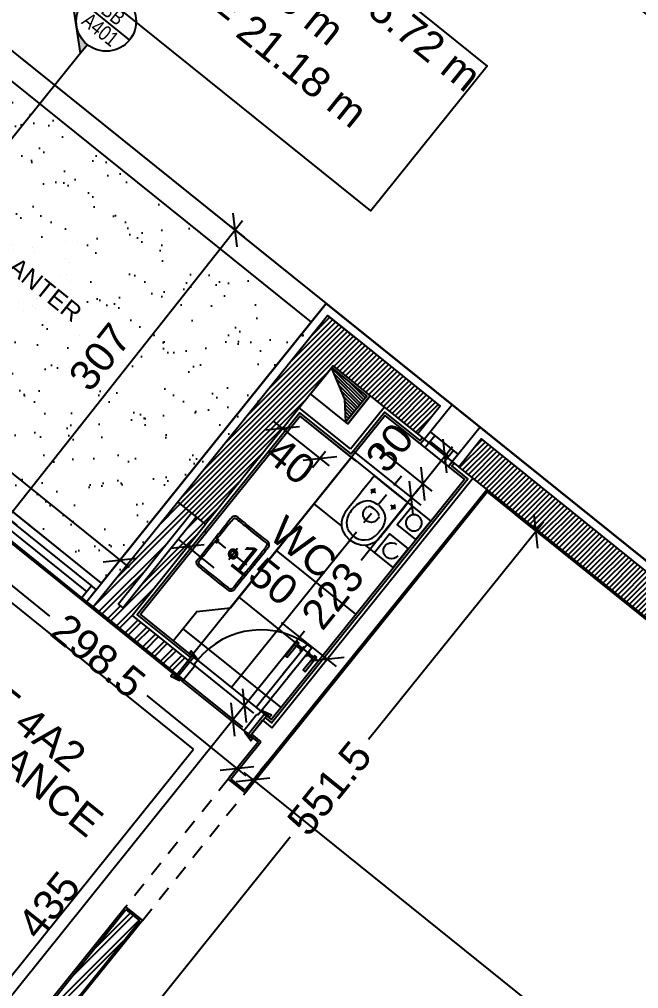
# Model space of a CAD drawing. Extents: x -1.8 to 45.6, y -22.6 to 61.5.
# Drawn here: x 28.2 to 33.38, y 40.16 to 48.27 of the extents above; entities that cross this region are included whole.
import ezdxf
from ezdxf.enums import TextEntityAlignment as Align

# ---------------------------------------------------------------- set-up
doc = ezdxf.new("R2010")
doc.units = 0
doc.header["$MEASUREMENT"] = 0
doc.header["$PDMODE"] = 35
doc.header["$PDSIZE"] = 0.3
for name, pattern in [('CENTER', [2, 1.25, -0.25, 0.25, -0.25]), ('DASHDOTX2', [50.8, 25.4, -12.7, 0, -12.7]), ('HIDDEN2', [0.1875, 0.125, -0.0625])]:
    doc.linetypes.add(name, pattern=pattern)
doc.layers.get('0').update_dxf_attribs({"linetype": 'CONTINUOUS'})
doc.layers.get('DEFPOINTS').update_dxf_attribs({"linetype": 'CONTINUOUS'})
for name, color, linetype in [('60%', 7, 'CONTINUOUS'), ('A-ALU', 9, 'CONTINUOUS'), ('A-ANNO-SECT-TAG', 7, 'CONTINUOUS'), ('A-AREAS', 6, 'CONTINUOUS'), ('A-AXIS-SANITARY', 10, 'DASHDOTX2'), ('a-dim', 3, 'CONTINUOUS'), ('A-DOORS', 1, 'CONTINUOUS'), ('A-FLOR-PFIX', 61, 'CONTINUOUS'), ('A-HATCH-CONC', 8, 'CONTINUOUS'), ('A-HATCH-WALL', 8, 'CONTINUOUS'), ('A-MECHANICAL', 8, 'CONTINUOUS'), ('A-NOMENCLATURE', 3, 'CONTINUOUS'), ('A-PLASTER', 8, 'CONTINUOUS'), ('A-PROJ-TIL-BATH', 8, 'CONTINUOUS'), ('A-PROJ1H', 9, 'HIDDEN2'), ('A-PROJECTION', 9, 'CONTINUOUS'), ('a-revetement', 1, 'CONTINUOUS'), ('A-SANIT', 95, 'CONTINUOUS'), ('A-SECT-TILE', 12, 'CONTINUOUS'), ('a-shaft', 251, 'CONTINUOUS'), ('a-text-red', 10, 'CONTINUOUS'), ('A-TILES', 137, 'CONTINUOUS'), ('A-TREES', 63, 'CONTINUOUS'), ('A-WALL', 4, 'CONTINUOUS'), ('Parcelle$0$N-PLOT', 5, 'CONTINUOUS'), ('S-2ND-3RD-4-5-6TH$0$A-SHAFT 2-3-4-5-6', 8, 'CONTINUOUS'), ('S-2ND-3RD-4-5-6TH$0$A-STR 2-3-4-5-6', 2, 'CONTINUOUS'), ('S-2ND-3RD-4-5-6TH$0$RM-P-CLMNS-C-CONTOUR', 6, 'CONTINUOUS')]:
    doc.layers.add(name, color=color, linetype=linetype)
doc.styles.add('A100-STEXT', font='arial.ttf', dxfattribs={"height": 0.25})
doc.styles.add('BLOCK', font='arial.ttf', dxfattribs={"width": 0.8, "height": 0.25})
doc.styles.add('STYLE1', font='arial.ttf')
doc.dimstyles.new('A100-DIM', dxfattribs={"dimtxt": 0.25, "dimasz": 0.2, "dimexe": 0.1, "dimexo": 0.3, "dimgap": 0.1, "dimtad": 1, "dimlfac": 100, "dimrnd": 0.5, "dimdsep": 46, "dimtxsty": 'A100-STEXT', "dimblk1": 'OBLIQUE', "dimblk2": 'OBLIQUE', "dimsah": 1, "dimcen": -0.05, "dimdle": 0.1, "dimclrd": 15, "dimclre": 15, "dimclrt": 256, "dimadec": 0, "dimazin": 0, "dimtfac": 0.28, "dimtix": 1, "dimtmove": 2, "dimatfit": 3, "dimldrblk": 'OBLIQUE', "dimfxl": 1, "dimtolj": 1, "dimarcsym": 0})

# ---------------------------------------------------------------- blocks, each defined once
blk = doc.blocks.new('A$C3DEF75EA')
at = {"layer": 'A-DOORS'}
for p, q in [((-0.11, 0.68), (-0.06, 0.68)), ((-0.11, 0.56), (-0.11, 0.68)), ((-0.06, 0.68), (-0.06, 0.56)), ((-0.167, 0.63), (-0.193, 0.63)), ((-0.193, 0.625), (-0.193, 0.63)), ((-0.193, 0.61), (-0.193, 0.615)), ((-0.167, 0.61), (-0.193, 0.61)), ((-0.19, 0.63), (-0.19, 0.6445)), ((-0.19, 0.4905), (-0.19, 0.61)), ((-0.1705, 0.645), (-0.1895, 0.645)), ((-0.17, 0.63), (-0.17, 0.6445)), ((-0.17, 0.4905), (-0.17, 0.61)), ((-0.167, 0.6275), (-0.167, 0.63)), ((-0.12, 0.6275), (-0.167, 0.6275)), ((-0.167, 0.61), (-0.167, 0.6125)), ((-0.12, 0.6125), (-0.167, 0.6125)), ((-0.12, 0.602), (-0.12, 0.638)), ((-0.11, 0.64), (-0.118, 0.64)), ((-0.11, 0.6), (-0.118, 0.6)), ((-0.11, 0.6), (-0.11, 0.64)), ((-0.06, 0.64), (-0.052, 0.64)), ((-0.06, 0.6), (-0.06, 0.64)), ((-0.06, 0.6), (-0.052, 0.6)), ((-0.05, 0.602), (-0.05, 0.638)), ((-0.05, 0.6275), (-0.003, 0.6275)), ((-0.05, 0.6125), (-0.003, 0.6125)), ((-0.003, 0.63), (0.023, 0.63)), ((-0.003, 0.6275), (-0.003, 0.63)), ((-0.003, 0.61), (-0.003, 0.6125)), ((-0.003, 0.61), (0.023, 0.61)), ((0, 0.63), (0, 0.6445)), ((0, 0.4905), (0, 0.61)), ((0.0005, 0.645), (0.0195, 0.645)), ((0.02, 0.63), (0.02, 0.6445)), ((0.02, 0.4905), (0.02, 0.61)), ((0.023, 0.625), (0.023, 0.63)), ((0.023, 0.61), (0.023, 0.615)), ((-0.1705, 0.49), (-0.1895, 0.49)), ((-0.11, 0.12), (-0.11, 0.56)), ((-0.06, 0.56), (-0.06, 0.12)), ((0.0005, 0.49), (0.0195, 0.49)), ((-0.11, 0.483), (-0.11, 0.36)), ((-0.06, 0.483), (-0.06, 0.36)), ((-0.11, 0.12), (-0.11, 0)), ((-0.06, 0), (-0.06, 0.12)), ((-0.809, 0), (-0.781, 0.009)), ((-0.809, 0.009), (-0.781, 0)), ((0.009, 0), (-0.019, 0.009)), ((0.009, 0.009), (-0.019, 0)), ((-0.11, 0), (-0.06, 0)), ((-0.809, -0.215), (-0.781, -0.224)), ((-0.809, -0.224), (-0.781, -0.215)), ((0.009, -0.215), (-0.019, -0.224)), ((0.009, -0.224), (-0.019, -0.215))]:
    blk.add_line(p, q, dxfattribs=at)
at = {"layer": 'A-DOORS', "color": 8}
for p, q in [((-0.74, 0), (-0.06, 0)), ((-0.07, -0.215), (-0.73, -0.215))]:
    blk.add_line(p, q, dxfattribs=at)
at = {"layer": 'A-DOORS'}
for points in [[(-0.81, 0), (-0.825, 0), (-0.825, 0.01), (-0.83, 0.01), (-0.83, 0.03), (-0.7518, 0.0104, -0.381769), (-0.75, 0.0084), (-0.75, 0), (-0.78, 0), (-0.78, 0.01), (-0.81, 0.01), (-0.81, 0)], [(0.01, 0), (0.025, 0), (0.025, 0.01), (0.03, 0.01), (0.03, 0.03), (-0.0482, 0.0104, 0.381769), (-0.05, 0.0084), (-0.05, 0), (-0.02, 0), (-0.02, 0.01), (0.01, 0.01), (0.01, 0)], [(-0.81, -0.215), (-0.825, -0.215), (-0.825, -0.225), (-0.83, -0.225), (-0.83, -0.245), (-0.7518, -0.2254, 0.381769), (-0.75, -0.2234), (-0.75, -0.215), (-0.78, -0.215), (-0.78, -0.225), (-0.81, -0.225), (-0.81, -0.215)], [(0.01, -0.215), (0.025, -0.215), (0.025, -0.225), (0.03, -0.225), (0.03, -0.245), (-0.0482, -0.2254, -0.381769), (-0.05, -0.2234), (-0.05, -0.215), (-0.02, -0.215), (-0.02, -0.225), (0.01, -0.225), (0.01, -0.215)]]:
    blk.add_lwpolyline(points, format="xyb", dxfattribs=at)
for points in [[(-0.809, 0), (-0.781, 0), (-0.781, 0.009), (-0.809, 0.009)], [(0.009, 0), (-0.019, 0), (-0.019, 0.009), (0.009, 0.009)], [(-0.809, -0.215), (-0.781, -0.215), (-0.781, -0.224), (-0.809, -0.224)], [(0.009, -0.215), (-0.019, -0.215), (-0.019, -0.224), (0.009, -0.224)]]:
    blk.add_lwpolyline(points, close=True, dxfattribs=at)
for points in [[(-0.8, -0.215), (-0.8, 0), (-0.78, 0), (-0.78, -0.215), (-0.8, -0.215)], [(-0.73, -0.04), (-0.74, -0.04), (-0.74, 0), (-0.78, 0)], [(-0.78, 0), (-0.78, -0.215), (-0.73, -0.215), (-0.73, -0.04)], [(0, -0.215), (0, 0), (-0.02, 0), (-0.02, -0.215), (0, -0.215)], [(-0.07, -0.04), (-0.06, -0.04), (-0.06, 0), (-0.02, 0)], [(-0.02, 0), (-0.02, -0.215), (-0.07, -0.215), (-0.07, -0.04)]]:
    blk.add_lwpolyline(points, dxfattribs=at)
blk.add_arc((-0.0597, -0.0003), 0.6803, 90.02544, 179.97456, dxfattribs=at)
for centre, major_axis, start_param, end_param in [((-0.2006, 0.62), (0.00642, 0.00642), 4.914874, 6.080701), ((-0.1895, 0.6445), (-0.000354, 0.000354), -0.785398, 0.785398), ((-0.1705, 0.6445), (0.000354, 0.000354), 5.497787, 7.068583), ((-0.149, 0.62), (0.0138, 0.0138), 1.961403, 2.750986), ((-0.118, 0.638), (-0.00141, 0.00141), -0.785398, 0.785398), ((-0.118, 0.602), (0.00141, 0.00141), 2.356194, 3.926991), ((-0.052, 0.638), (0.00141, 0.00141), 5.497787, 7.068583), ((-0.052, 0.602), (-0.00141, 0.00141), 2.356194, 3.926991), ((-0.021, 0.62), (0.0138, 0.0138), 5.102996, 5.892578), ((0.0005, 0.6445), (-0.000354, 0.000354), -0.785398, 0.785398), ((0.0195, 0.6445), (0.000354, 0.000354), 5.497787, 7.068583), ((0.0306, 0.62), (0.00642, 0.00642), 1.773281, 2.939108), ((-0.1895, 0.4905), (0.000354, 0.000354), 2.356194, 3.926991), ((-0.1705, 0.4905), (-0.000354, 0.000354), 2.356194, 3.926991), ((0.0005, 0.4905), (0.000354, 0.000354), 2.356194, 3.926991), ((0.0195, 0.4905), (-0.000354, 0.000354), 2.356194, 3.926991)]:
    blk.add_ellipse(centre, major_axis=major_axis, ratio=1, start_param=start_param, end_param=end_param, dxfattribs=at)
blk = doc.blocks.new('A$C4412624D')
for points in [[(-363.316505, 205.931824, 0), (-369.377186, 205.812927, 0), (-385.619804, 204.401184, 0), (-409.135235, 200.113983, 0), (-437.014357, 191.368836, 0), (-466.348038, 176.583069, 0), (-494.227158, 154.174194, 0), (-517.742592, 122.559601, 0), (-533.985207, 80.156738, 0), (-540.045876, 25.382996, 0)], [(-497.934326, 27.701111, 0), (-497.803253, 31.697464, 0), (-496.723526, 42.562134, 0), (-493.665352, 58.608521, 0), (-487.598946, 78.150055, 0), (-477.494526, 99.500153, 0), (-462.322313, 120.972229, 0), (-441.052518, 140.879669, 0), (-412.655359, 157.53595, 0), (-376.101051, 169.254425, 0)], [(-283.871368, 169.254578, 0), (-285.531082, 169.495087, 0), (-290.24971, 170.096344, 0), (-297.636414, 170.87796, 0), (-307.300392, 171.659577, 0), (-318.850838, 172.260834, 0), (-331.896935, 172.501343, 0), (-346.047874, 172.200714, 0), (-360.912849, 171.17862, 0), (-376.101044, 169.254608, 0)], [(-7.305237, 205.931824, 0), (-19.51413, 205.931824, 0), (-52.233948, 205.931824, 0), (-99.604431, 205.931824, 0), (-155.76532, 205.931824, 0), (-214.856354, 205.931793, 0), (-271.017242, 205.931793, 0), (-318.387726, 205.931793, 0), (-351.107536, 205.931763, 0), (-363.316406, 205.931763, 0)], [(-167.899292, 27.713638, 0), (-167.94632, 31.783478, 0), (-168.779755, 42.831787, 0), (-171.43811, 59.116745, 0), (-176.960022, 78.896546, 0), (-186.383972, 100.429382, 0), (-200.748535, 121.973389, 0), (-221.092255, 141.786835, 0), (-248.453674, 158.127808, 0), (-283.871368, 169.254547, 0)], [(-7.305237, 205.931824, 0), (-7.054718, 205.891724, 0), (-6.383331, 205.746399, 0), (-5.411285, 205.458283, 0), (-4.258881, 204.989777, 0), (-3.046356, 204.303314, 0), (-1.893951, 203.361298, 0), (-0.921936, 202.126221, 0), (-0.250519, 200.560455, 0), (0, 198.626465, 0)], [(-0.000031, 198.626618, 0), (-0.000031, 186.942688, 0), (-0.000031, 155.629791, 0), (-0.000031, 110.296204, 0), (-0.000031, 56.550171, 0), (0, 0, 0), (0, -53.746025, 0), (0, -99.079628, 0), (0.000031, -130.392528, 0), (0.000031, -142.076446, 0)], [(-239.127029, 93.496338, 0), (-244.453003, 93.570557, 0), (-249.945557, 93.674713, 0), (-255.392944, 93.798554, 0), (-260.583328, 93.931671, 0), (-265.304947, 94.063751, 0), (-269.345993, 94.184479, 0), (-272.494675, 94.283508, 0), (-274.5392, 94.350495, 0), (-275.267776, 94.375122, 0), (-275.267746, 94.375122, 0), (-277.177994, 94.160919, 0), (-282.297455, 93.202637, 0), (-289.709213, 91.026795, 0), (-298.496338, 87.159912, 0), (-307.741928, 81.128479, 0), (-316.529068, 72.45903, 0), (-323.940826, 60.67807, 0), (-329.060295, 45.312103, 0), (-330.970551, 25.887634, 0)], [(-222.988953, 73.828949, 0), (-223.338638, 74.133179, 0), (-224.304276, 74.948532, 0), (-225.760712, 76.128952, 0), (-227.582809, 77.528443, 0), (-229.645447, 79.000946, 0), (-231.823486, 80.400421, 0), (-233.99176, 81.580872, 0), (-236.025146, 82.39621, 0), (-237.798523, 82.70047, 0)], [(-128.633087, 134.554077, 0), (-126.879395, 134.554077, 0), (-122.179504, 134.554077, 0), (-115.375183, 134.554077, 0), (-107.308197, 134.554077, 0), (-98.820343, 134.554108, 0), (-90.753357, 134.554108, 0), (-83.949036, 134.554108, 0), (-79.249146, 134.554138, 0), (-77.495453, 134.554138, 0)], [(-93.019531, 135.467438, 0), (-93.196075, 137.437134, 0), (-93.705109, 139.291046, 0), (-94.515656, 140.998169, 0), (-95.596771, 142.527588, 0), (-96.917511, 143.848328, 0), (-98.446899, 144.929444, 0), (-100.154022, 145.740021, 0), (-102.007935, 146.249054, 0), (-103.977631, 146.425629, 0), (-103.977631, 146.425537, 0), (-105.947327, 146.248993, 0), (-107.801239, 145.73996, 0), (-109.508362, 144.929413, 0), (-111.03775, 143.848328, 0), (-112.358459, 142.527588, 0), (-113.439575, 140.99823, 0), (-114.250092, 139.291107, 0), (-114.759094, 137.437256, 0), (-114.935638, 135.46759, 0), (-114.93573, 135.467438, 0), (-114.759186, 133.497742, 0), (-114.250153, 131.643829, 0), (-113.439606, 129.936707, 0), (-112.35849, 128.407288, 0), (-111.03775, 127.086548, 0), (-109.508362, 126.005432, 0), (-107.801239, 125.194855, 0), (-105.947327, 124.685822, 0), (-103.977631, 124.509247, 0), (-103.977631, 124.509339, 0), (-102.007935, 124.685883, 0), (-100.154022, 125.194916, 0), (-98.446899, 126.005463, 0), (-96.917511, 127.086548, 0), (-95.596802, 128.407288, 0), (-94.515686, 129.936646, 0), (-93.70517, 131.643768, 0), (-93.196167, 133.49762, 0), (-93.019623, 135.467285, 0)], [(-103.977631, 156.470307, 0), (-103.977631, 154.841889, 0), (-103.977631, 150.477722, 0), (-103.977631, 144.159454, 0), (-103.977631, 136.668732, 0), (-103.977661, 128.787171, 0), (-103.977661, 121.296448, 0), (-103.977661, 114.97818, 0), (-103.977692, 110.614014, 0), (-103.977692, 108.985626, 0)], [(-363.316505, -149.381658, 0), (-369.377186, -149.461094, 0), (-385.619804, -148.580885, 0), (-409.135235, -145.063267, 0), (-437.014357, -137.230472, 0), (-466.348038, -123.404728, 0), (-494.227158, -101.908272, 0), (-517.742592, -71.063339, 0), (-533.985207, -29.192154, 0), (-540.045876, 25.383057, 0)], [(-497.934326, 27.701111, 0), (-497.877174, 23.658875, 0), (-496.982231, 12.679642, 0), (-494.164284, -3.515335, 0), (-488.338104, -23.204819, 0), (-478.41848, -44.667587, 0), (-463.320183, -66.182388, 0), (-441.957998, -86.028, 0), (-413.246702, -102.483177, 0), (-376.101074, -113.826691, 0)], [(-239.127029, -38.068466, 0), (-244.453003, -38.14267, 0), (-249.945557, -38.246841, 0), (-255.392944, -38.370651, 0), (-260.583328, -38.503769, 0), (-265.304947, -38.635849, 0), (-269.345993, -38.756561, 0), (-272.494675, -38.855591, 0), (-274.5392, -38.922577, 0), (-275.267776, -38.947189, 0), (-275.267746, -38.947235, 0), (-277.177994, -38.733047, 0), (-282.297455, -37.774811, 0), (-289.709213, -35.599045, 0), (-298.496338, -31.732208, 0), (-307.741928, -25.700821, 0), (-316.529068, -17.031387, 0), (-323.940826, -5.250381, 0), (-329.060295, 10.115692, 0), (-330.970551, 29.540344, 0)], [(-167.899292, 27.713638, 0), (-167.835449, 23.744888, 0), (-168.391693, 12.949295, 0), (-170.689728, -3.00711, 0), (-175.851273, -22.458359, 0), (-184.998032, -43.738403, 0), (-199.251709, -65.181274, 0), (-219.733994, -85.120949, 0), (-247.56662, -101.891426, 0), (-283.871277, -113.826691, 0)], [(-222.988953, 73.828949, 0), (-222.415253, 72.286972, 0), (-220.969742, 67.851441, 0), (-219.065781, 60.807938, 0), (-217.11673, 51.442078, 0), (-215.53595, 40.039414, 0), (-214.736816, 26.885574, 0), (-215.132675, 12.266113, 0), (-217.136887, -3.533356, 0), (-221.162842, -20.227234, 0)], [(-221.162796, -20.227218, 0), (-221.512482, -20.531448, 0), (-222.478119, -21.346786, 0), (-223.934555, -22.527222, 0), (-225.756668, -23.926681, 0), (-227.819305, -25.39917, 0), (-229.99733, -26.79863, 0), (-232.165619, -27.97905, 0), (-234.19902, -28.794388, 0), (-235.972382, -29.098617, 0)], [(-128.633087, -79.126785, 0), (-126.879395, -79.126785, 0), (-122.179504, -79.126785, 0), (-115.375183, -79.126785, 0), (-107.308197, -79.126793, 0), (-98.820343, -79.126793, 0), (-90.753357, -79.1268, 0), (-83.949036, -79.1268, 0), (-79.249146, -79.126808, 0), (-77.495453, -79.126816, 0)], [(-93.019531, -80.039558, 0), (-93.196075, -78.069855, 0), (-93.705109, -76.215965, 0), (-94.515656, -74.508842, 0), (-95.596771, -72.979439, 0), (-96.917511, -71.658707, 0), (-98.446899, -70.577591, 0), (-100.154022, -69.767044, 0), (-102.007935, -69.258026, 0), (-103.977631, -69.081474, 0), (-103.977631, -69.081459, 0), (-105.947327, -69.258011, 0), (-107.801239, -69.767036, 0), (-109.508362, -70.577583, 0), (-111.03775, -71.658699, 0), (-112.358459, -72.979431, 0), (-113.439575, -74.508835, 0), (-114.250092, -76.21595, 0), (-114.759094, -78.069839, 0), (-114.935638, -80.039543, 0), (-114.93573, -80.039558, 0), (-114.759186, -82.009262, 0), (-114.250153, -83.863159, 0), (-113.439606, -85.570282, 0), (-112.35849, -87.099686, 0), (-111.03775, -88.420425, 0), (-109.508362, -89.501541, 0), (-107.801239, -90.312088, 0), (-105.947327, -90.821113, 0), (-103.977631, -90.997673, 0), (-103.977631, -90.997658, 0), (-102.007935, -90.821106, 0), (-100.154022, -90.31208, 0), (-98.446899, -89.501533, 0), (-96.917511, -88.420418, 0), (-95.596802, -87.099678, 0), (-94.515686, -85.570274, 0), (-93.70517, -83.863144, 0), (-93.196167, -82.009254, 0), (-93.019623, -80.039543, 0)], [(-103.977631, -101.042419, 0), (-103.977631, -99.414001, 0), (-103.977631, -95.049827, 0), (-103.977631, -88.731552, 0), (-103.977631, -81.240814, 0), (-103.977661, -73.359253, 0), (-103.977661, -65.868515, 0), (-103.977661, -59.550239, 0), (-103.977692, -55.186066, 0), (-103.977692, -53.557648, 0)], [(-283.871368, -113.826683, 0), (-285.531082, -114.067184, 0), (-290.24971, -114.668434, 0), (-297.636414, -115.450065, 0), (-307.300392, -116.231693, 0), (-318.850838, -116.832943, 0), (-331.896935, -117.073444, 0), (-346.047874, -116.772819, 0), (-360.912849, -115.750694, 0), (-376.101044, -113.826691, 0)], [(-7.305237, -149.381658, 0), (-19.51413, -149.381658, 0), (-52.233948, -149.381658, 0), (-99.604431, -149.381658, 0), (-155.76532, -149.381658, 0), (-214.856354, -149.38166, 0), (-271.017242, -149.38166, 0), (-318.387726, -149.38166, 0), (-351.107536, -149.381662, 0), (-363.316406, -149.381662, 0)], [(-7.305237, -149.381658, 0), (-7.054718, -149.341568, 0), (-6.383331, -149.196247, 0), (-5.411285, -148.908123, 0), (-4.258881, -148.439623, 0), (-3.046356, -147.753174, 0), (-1.893951, -146.811207, 0), (-0.921936, -145.576141, 0), (-0.250519, -144.010414, 0), (0, -142.076446, 0)]]:
    blk.add_polyline3d(points)
at = {"layer": 'A-AXIS-SANITARY', "linetype": 'CENTER', "ltscale": 0.1}
blk.add_line((136.288241, 26.88557), (-721.794139, 26.885582), dxfattribs=at)
blk = doc.blocks.new('A$C6D442EC4')
at = {"layer": 'A-AXIS-SANITARY', "linetype": 'CENTER', "ltscale": 0.1}
blk.add_line((-0.0027, 0.3461), (-0.0027, -0.0992), dxfattribs=at)
at = {"layer": 'A-FLOR-PFIX', "ltscale": 0.5}
for points in [[(-0.0025, 0.3948), (-0.0051, 0.3948), (-0.0125, 0.3948), (-0.0239, 0.3948), (-0.0388, 0.3948), (-0.0564, 0.3948), (-0.076, 0.3948), (-0.1187, 0.3948), (-0.1614, 0.3948), (-0.181, 0.3948), (-0.1986, 0.3948), (-0.2135, 0.3948), (-0.225, 0.3948), (-0.2323, 0.3948), (-0.235, 0.3948), (-0.2405, 0.394), (-0.246, 0.3919), (-0.2556, 0.3842), (-0.2625, 0.3736), (-0.2651, 0.362), (-0.2651, 0.361), (-0.2651, 0.3583), (-0.2651, 0.3538), (-0.2651, 0.3478), (-0.2651, 0.3316), (-0.2651, 0.3105), (-0.2651, 0.2855), (-0.2651, 0.2577), (-0.2651, 0.1972), (-0.2651, 0.1367), (-0.2651, 0.1088), (-0.2651, 0.0839), (-0.2651, 0.0628), (-0.2651, 0.0466), (-0.2651, 0.0405), (-0.2651, 0.0361), (-0.2651, 0.0333), (-0.2651, 0.0324), (-0.2626, 0.0199), (-0.2557, 0.0096), (-0.2448, 0.0026), (-0.2379, 0.0007), (-0.2303, 0), (-0.2278, 0), (-0.2205, 0), (-0.2093, 0), (-0.1947, 0), (-0.1775, 0), (-0.1582, 0), (-0.1164, 0), (-0.0746, 0), (-0.0553, 0), (-0.0381, 0), (-0.0235, 0), (-0.0123, 0), (-0.005, 0), (-0.0025, 0)], [(-0.0025, 0.3784), (-0.0049, 0.3784), (-0.0118, 0.3784), (-0.0226, 0.3784), (-0.0366, 0.3784), (-0.0531, 0.3784), (-0.0715, 0.3784), (-0.1116, 0.3784), (-0.1517, 0.3784), (-0.1701, 0.3784), (-0.1867, 0.3784), (-0.2006, 0.3784), (-0.2114, 0.3784), (-0.2183, 0.3784), (-0.2208, 0.3784), (-0.2288, 0.3778), (-0.2351, 0.3761), (-0.2399, 0.3735), (-0.2434, 0.37), (-0.2472, 0.361), (-0.2481, 0.3502), (-0.2481, 0.3493), (-0.2481, 0.3468), (-0.2481, 0.3427), (-0.2481, 0.3371), (-0.2481, 0.322), (-0.2481, 0.3025), (-0.2481, 0.2793), (-0.2481, 0.2535), (-0.2481, 0.1974), (-0.2481, 0.1413), (-0.2481, 0.1155), (-0.2481, 0.0924), (-0.2481, 0.0728), (-0.2481, 0.0577), (-0.2481, 0.0522), (-0.2481, 0.048), (-0.2481, 0.0455), (-0.2481, 0.0446), (-0.2472, 0.0339), (-0.2434, 0.0249), (-0.2399, 0.0214), (-0.2351, 0.0187), (-0.2288, 0.017), (-0.2208, 0.0164), (-0.2183, 0.0164), (-0.2114, 0.0164), (-0.2006, 0.0164), (-0.1867, 0.0164), (-0.1701, 0.0164), (-0.1517, 0.0164), (-0.1116, 0.0164), (-0.0715, 0.0164), (-0.0531, 0.0164), (-0.0366, 0.0164), (-0.0226, 0.0164), (-0.0118, 0.0164), (-0.0049, 0.0164), (-0.0025, 0.0164)], [(-0.0026, 0.3948), (0, 0.3948), (0.0074, 0.3948), (0.0188, 0.3948), (0.0337, 0.3948), (0.0513, 0.3948), (0.0709, 0.3948), (0.1136, 0.3948), (0.1563, 0.3948), (0.176, 0.3948), (0.1936, 0.3948), (0.2084, 0.3948), (0.2199, 0.3948), (0.2273, 0.3948), (0.2299, 0.3948), (0.2355, 0.394), (0.2409, 0.3919), (0.2506, 0.3842), (0.2574, 0.3736), (0.26, 0.362), (0.26, 0.361), (0.26, 0.3583), (0.26, 0.3538), (0.26, 0.3478), (0.26, 0.3316), (0.26, 0.3105), (0.26, 0.2856), (0.26, 0.2578), (0.26, 0.1974), (0.26, 0.137), (0.26, 0.1092), (0.26, 0.0843), (0.26, 0.0632), (0.26, 0.047), (0.26, 0.041), (0.26, 0.0366), (0.26, 0.0338), (0.26, 0.0329), (0.2574, 0.0212), (0.2506, 0.0106), (0.2409, 0.003), (0.2355, 0.0008), (0.2299, 0), (0.2273, 0), (0.2199, 0), (0.2084, 0), (0.1936, 0), (0.176, 0), (0.1563, 0), (0.1136, 0), (0.0709, 0), (0.0513, 0), (0.0337, 0), (0.0188, 0), (0.0074, 0), (0, 0), (-0.0026, 0)], [(-0.0026, 0.3784), (-0.0002, 0.3784), (0.0068, 0.3784), (0.0175, 0.3784), (0.0315, 0.3784), (0.048, 0.3784), (0.0665, 0.3784), (0.1065, 0.3784), (0.1466, 0.3784), (0.1651, 0.3784), (0.1816, 0.3784), (0.1955, 0.3784), (0.2063, 0.3784), (0.2132, 0.3784), (0.2157, 0.3784), (0.2237, 0.3778), (0.23, 0.3761), (0.2348, 0.3735), (0.2383, 0.37), (0.2421, 0.361), (0.243, 0.3502), (0.243, 0.3493), (0.243, 0.3468), (0.243, 0.3427), (0.243, 0.3371), (0.243, 0.322), (0.243, 0.3025), (0.243, 0.2793), (0.243, 0.2535), (0.243, 0.1974), (0.243, 0.1413), (0.243, 0.1155), (0.243, 0.0924), (0.243, 0.0728), (0.243, 0.0577), (0.243, 0.0522), (0.243, 0.048), (0.243, 0.0455), (0.243, 0.0446), (0.2421, 0.0339), (0.2383, 0.0249), (0.2348, 0.0214), (0.23, 0.0187), (0.2237, 0.017), (0.2157, 0.0164), (0.2132, 0.0164), (0.2063, 0.0164), (0.1955, 0.0164), (0.1816, 0.0164), (0.1651, 0.0164), (0.1466, 0.0164), (0.1065, 0.0164), (0.0665, 0.0164), (0.048, 0.0164), (0.0315, 0.0164), (0.0175, 0.0164), (0.0068, 0.0164), (-0.0002, 0.0164), (-0.0026, 0.0164)], [(-0.0408, 0.1997), (-0.0406, 0.2035), (-0.04, 0.2073), (-0.0391, 0.2109), (-0.0378, 0.2144), (-0.0362, 0.2176), (-0.0343, 0.2208), (-0.0322, 0.2237), (-0.0297, 0.2263), (-0.0271, 0.2288), (-0.0242, 0.2309), (-0.021, 0.2328), (-0.0177, 0.2344), (-0.0143, 0.2357), (-0.0107, 0.2366), (-0.0069, 0.2372), (-0.0031, 0.2374), (0.0008, 0.2372), (0.0045, 0.2366), (0.0081, 0.2357), (0.0116, 0.2344), (0.0149, 0.2328), (0.018, 0.2309), (0.0209, 0.2288), (0.0236, 0.2263), (0.026, 0.2237), (0.0282, 0.2208), (0.0301, 0.2176), (0.0317, 0.2144), (0.0329, 0.2109), (0.0339, 0.2073), (0.0344, 0.2035), (0.0346, 0.1997), (0.0344, 0.1958), (0.0339, 0.1921), (0.0329, 0.1885), (0.0317, 0.185), (0.0301, 0.1817), (0.0282, 0.1786), (0.026, 0.1757), (0.0236, 0.173), (0.0209, 0.1706), (0.018, 0.1684), (0.0149, 0.1665), (0.0116, 0.1649), (0.0081, 0.1637), (0.0045, 0.1627), (0.0008, 0.1622), (-0.0031, 0.162), (-0.0069, 0.1622), (-0.0107, 0.1627), (-0.0143, 0.1637), (-0.0177, 0.1649), (-0.021, 0.1665), (-0.0242, 0.1684), (-0.0271, 0.1706), (-0.0297, 0.173), (-0.0322, 0.1757), (-0.0343, 0.1786), (-0.0362, 0.1817), (-0.0378, 0.185), (-0.0391, 0.1885), (-0.04, 0.1921), (-0.0406, 0.1958), (-0.0408, 0.1997), (-0.0408, 0.1997)], [(-0.0257, 0.1997), (-0.0256, 0.202), (-0.0252, 0.2042), (-0.0247, 0.2064), (-0.0239, 0.2085), (-0.023, 0.2105), (-0.0218, 0.2123), (-0.0205, 0.2141), (-0.0191, 0.2157), (-0.0175, 0.2171), (-0.0157, 0.2184), (-0.0139, 0.2196), (-0.0119, 0.2205), (-0.0098, 0.2213), (-0.0076, 0.2218), (-0.0054, 0.2222), (-0.0031, 0.2223), (-0.0008, 0.2222), (0.0015, 0.2218), (0.0037, 0.2213), (0.0057, 0.2205), (0.0077, 0.2196), (0.0096, 0.2184), (0.0113, 0.2171), (0.0129, 0.2157), (0.0144, 0.2141), (0.0157, 0.2123), (0.0168, 0.2105), (0.0178, 0.2085), (0.0185, 0.2064), (0.0191, 0.2042), (0.0194, 0.202), (0.0196, 0.1997), (0.0194, 0.1974), (0.0191, 0.1951), (0.0185, 0.1929), (0.0178, 0.1909), (0.0168, 0.1889), (0.0157, 0.187), (0.0144, 0.1853), (0.0129, 0.1837), (0.0113, 0.1822), (0.0096, 0.1809), (0.0077, 0.1798), (0.0057, 0.1788), (0.0037, 0.1781), (0.0015, 0.1775), (-0.0008, 0.1772), (-0.0031, 0.1771), (-0.0054, 0.1772), (-0.0076, 0.1775), (-0.0098, 0.1781), (-0.0119, 0.1788), (-0.0139, 0.1798), (-0.0157, 0.1809), (-0.0175, 0.1822), (-0.0191, 0.1837), (-0.0205, 0.1853), (-0.0218, 0.187), (-0.023, 0.1889), (-0.0239, 0.1909), (-0.0247, 0.1929), (-0.0252, 0.1951), (-0.0256, 0.1974), (-0.0257, 0.1997), (-0.0257, 0.1997)], [(-0.0176, 0.0295), (-0.0176, 0.0302), (-0.0173, 0.0308), (-0.017, 0.0315), (-0.0165, 0.0321), (-0.0158, 0.0326), (-0.0151, 0.0332), (-0.0142, 0.0337), (-0.0132, 0.0341), (-0.011, 0.0349), (-0.0084, 0.0355), (-0.0056, 0.0359), (-0.0026, 0.036), (0.0004, 0.0359), (0.0033, 0.0355), (0.0058, 0.0349), (0.0081, 0.0341), (0.009, 0.0337), (0.0099, 0.0332), (0.0107, 0.0326), (0.0113, 0.0321), (0.0118, 0.0315), (0.0122, 0.0308), (0.0124, 0.0302), (0.0125, 0.0295), (0.0124, 0.0288), (0.0122, 0.0282), (0.0118, 0.0276), (0.0113, 0.027), (0.0107, 0.0264), (0.0099, 0.0258), (0.009, 0.0253), (0.0081, 0.0249), (0.0058, 0.0241), (0.0033, 0.0235), (0.0004, 0.0231), (-0.0026, 0.023), (-0.0056, 0.0231), (-0.0084, 0.0235), (-0.011, 0.0241), (-0.0132, 0.0249), (-0.0142, 0.0253), (-0.0151, 0.0258), (-0.0158, 0.0264), (-0.0165, 0.027), (-0.017, 0.0276), (-0.0173, 0.0282), (-0.0176, 0.0288), (-0.0176, 0.0295), (-0.0176, 0.0295)]]:
    blk.add_lwpolyline(points, dxfattribs=at)
at = {"layer": 'A-SANIT', "ltscale": 0.5}
for points in [[(-0.0614, 0.1997), (-0.0031, 0.1997)], [(0.0553, 0.1997), (-0.0031, 0.1997)]]:
    blk.add_lwpolyline(points, dxfattribs=at)
blk = doc.blocks.new('A$C3B044ACB')
blk.add_lwpolyline([(-0.1, -0.1), (0.1, -0.1), (0.1, 0.1), (-0.1, 0.1)], close=True)
blk.add_circle((0, 0), 0.0676)
blk = doc.blocks.new('A$C767F1EFC')
blk.add_lwpolyline([(-0.2, -0.2), (0, -0.2), (0, 0), (-0.2, 0)], close=True)
blk.add_arc((-0.1, -0.1), 0.0676, 180, 90)
blk = doc.blocks.new('A$C37CB01A7')
at = {"layer": 'A-ALU'}
for p, q in [((24.3159, 47.1427), (28.8044, 43.533)), ((24.1954, 47.0727), (28.7619, 43.4003)), ((31.6376, 44.822), (31.5562, 44.7207)), ((31.6766, 44.7906), (31.5951, 44.6893)), ((31.8714, 44.634), (31.6376, 44.822)), ((31.7899, 44.5327), (31.5562, 44.7207)), ((31.6359, 44.74), (31.7917, 44.6147)), ((31.8324, 44.6653), (31.751, 44.564)), ((31.8714, 44.634), (31.7899, 44.5327)), ((27.9611, 44.1278), (28.7637, 43.4823))]:
    blk.add_line(p, q, dxfattribs=at)
blk.add_lwpolyline([(28.723, 43.4317), (28.7619, 43.4003), (28.8434, 43.5016), (28.8044, 43.533)], close=True, dxfattribs=at)
blk = doc.blocks.new('_OBLIQUE')
at = {"color": 0, "linetype": 'ByBlock'}
blk.add_line((-0.5, -0.5), (0.5, 0.5), dxfattribs=at)
blk = doc.blocks.new('*D186')
at = {"layer": 'a-dim', "color": 15, "lineweight": -2}
for p, q in [((32.3457, 44.1307), (32.6002, 43.926)), ((32.585, 44.0665), (31.1218, 42.2472)), ((29.0034, 39.613), (30.4666, 41.4324)), ((28.9713, 39.7672), (29.144, 39.6283))]:
    blk.add_line(p, q, dxfattribs=at)
at = {"layer": 'DEFPOINTS', "color": 0}
for p in [(32.1119, 44.3187), (28.7375, 39.9552), (29.0661, 39.691)]:
    blk.add_point(p, dxfattribs=at)
at = {"layer": 'a-dim', "color": 15, "lineweight": -2, "xscale": 0.2, "yscale": 0.2, "zscale": 0.2}
for p, rotation in [((32.5223, 43.9886), 51.19370936682429), ((29.0661, 39.691), 231.1937093668243)]:
    blk.add_blockref('_OBLIQUE', p, dxfattribs=dict(at, rotation=rotation))
at = {"layer": 'a-dim', "insert": (30.7942, 41.8398), "char_height": 0.25, "attachment_point": 5, "rotation": 51.19371, "style": 'A100-STEXT'}
blk.add_mtext('\\A1;551.5', dxfattribs=at)
blk = doc.blocks.new('*D187')
at = {"layer": 'a-dim', "color": 15, "lineweight": -2}
for p, q in [((29.4009, 42.8864), (30.0654, 42.3521)), ((27.1987, 38.947), (30.0501, 42.4927)), ((27.2593, 39.0266), (27.1834, 39.0876))]:
    blk.add_line(p, q, dxfattribs=at)
at = {"layer": 'DEFPOINTS', "color": 0}
for p in [(29.1672, 43.0745), (29.9874, 42.4148), (27.4931, 38.8386)]:
    blk.add_point(p, dxfattribs=at)
at = {"layer": 'a-dim', "color": 15, "lineweight": -2, "xscale": 0.2, "yscale": 0.2, "zscale": 0.2}
for p, rotation in [((29.9874, 42.4148), 51.193709367041), ((27.2613, 39.025), 231.193709367041)]:
    blk.add_blockref('_OBLIQUE', p, dxfattribs=dict(at, rotation=rotation))
at = {"layer": 'a-dim', "insert": (28.4469, 40.8626), "char_height": 0.25, "attachment_point": 5, "rotation": 51.19371, "style": 'A100-STEXT'}
blk.add_mtext('\\A1;435', dxfattribs=at)
blk = doc.blocks.new('*D188')
at = {"layer": 'a-dim', "color": 15, "lineweight": -2}
for p, q in [((30.9899, 44.6628), (31.5569, 44.2068)), ((31.5416, 44.3474), (31.058, 43.746)), ((30.0188, 42.4537), (30.5839, 43.1564)), ((29.6118, 42.9093), (30.1594, 42.469))]:
    blk.add_line(p, q, dxfattribs=at)
at = {"layer": 'DEFPOINTS', "color": 0}
for p in [(30.7561, 44.8508), (31.479, 44.2694), (29.3781, 43.0973)]:
    blk.add_point(p, dxfattribs=at)
at = {"layer": 'a-dim', "color": 15, "lineweight": -2, "xscale": 0.2, "yscale": 0.2, "zscale": 0.2}
for p, rotation in [((31.479, 44.2694), 51.193709367041), ((30.0814, 42.5317), 231.193709367041)]:
    blk.add_blockref('_OBLIQUE', p, dxfattribs=dict(at, rotation=rotation))
at = {"layer": 'a-dim', "insert": (30.8209, 43.4512), "char_height": 0.25, "attachment_point": 5, "rotation": 51.19371, "style": 'A100-STEXT'}
blk.add_mtext('\\A1;223', dxfattribs=at)
blk = doc.blocks.new('*D189')
at = {"layer": 'a-dim', "color": 15, "lineweight": -2}
for p, q in [((31.4122, 44.9006), (31.8389, 44.5574)), ((31.1813, 44.7013), (31.6509, 44.3237)), ((31.5103, 44.3084), (31.8236, 44.698))]:
    blk.add_line(p, q, dxfattribs=at)
at = {"layer": 'DEFPOINTS', "color": 0}
for p in [(31.1784, 45.0886), (30.9475, 44.8893), (31.761, 44.6201)]:
    blk.add_point(p, dxfattribs=at)
at = {"layer": 'a-dim', "color": 15, "lineweight": -2, "xscale": 0.2, "yscale": 0.2, "zscale": 0.2}
for p, rotation in [((31.761, 44.6201), 51.193709367041), ((31.573, 44.3863), 231.193709367041)]:
    blk.add_blockref('_OBLIQUE', p, dxfattribs=dict(at, rotation=rotation))
at = {"layer": 'a-dim', "insert": (31.2977, 44.6887), "char_height": 0.25, "attachment_point": 5, "rotation": 51.19371, "style": 'A100-STEXT'}
blk.add_mtext('\\A1;30', dxfattribs=at)
blk = doc.blocks.new('*D190')
at = {"layer": 'a-dim', "color": 15, "lineweight": -2}
for p, q in [((29.5287, 43.9229), (29.8262, 43.6837)), ((29.5704, 43.8153), (29.544, 43.7823)), ((30.8535, 42.8576), (30.3935, 43.2275)), ((30.7393, 42.8752), (30.7129, 42.8423))]:
    blk.add_line(p, q, dxfattribs=at)
at = {"layer": 'DEFPOINTS', "color": 0}
for p in [(29.7584, 44.049), (30.9273, 43.109), (30.7755, 42.9202)]:
    blk.add_point(p, dxfattribs=at)
at = {"layer": 'a-dim', "color": 15, "lineweight": -2, "xscale": 0.2, "yscale": 0.2, "zscale": 0.2}
for p, rotation in [((29.6066, 43.8603), 141.193709366824), ((30.7755, 42.9202), 321.193709366824)]:
    blk.add_blockref('_OBLIQUE', p, dxfattribs=dict(at, rotation=rotation))
at = {"layer": 'a-dim', "insert": (30.2492, 43.6288), "char_height": 0.25, "attachment_point": 5, "rotation": 321.19371, "style": 'A100-STEXT'}
blk.add_mtext('\\A1;150', dxfattribs=at)
blk = doc.blocks.new('*D191')
at = {"layer": 'a-dim', "color": 15, "lineweight": -2}
for p, q in [((30.3241, 44.912), (30.7917, 44.536)), ((30.4478, 44.9062), (30.3394, 44.7714)), ((30.7595, 44.6556), (30.6511, 44.5207))]:
    blk.add_line(p, q, dxfattribs=at)
at = {"layer": 'DEFPOINTS', "color": 0}
for p in [(30.6358, 45.14), (30.9475, 44.8893), (30.7137, 44.5987)]:
    blk.add_point(p, dxfattribs=at)
at = {"layer": 'a-dim', "color": 15, "lineweight": -2, "xscale": 0.2, "yscale": 0.2, "zscale": 0.2}
for p, rotation in [((30.402, 44.8493), 141.1937093677477), ((30.7137, 44.5987), 321.1937093677478)]:
    blk.add_blockref('_OBLIQUE', p, dxfattribs=dict(at, rotation=rotation))
at = {"layer": 'a-dim', "insert": (30.4694, 44.5789), "char_height": 0.25, "attachment_point": 5, "rotation": 321.19371, "style": 'A100-STEXT'}
blk.add_mtext('\\A1;40', dxfattribs=at)
blk = doc.blocks.new('*D236')
at = {"layer": 'a-dim', "color": 15, "lineweight": -2}
for p, q in [((27.6252, 43.9519), (28.4539, 43.2786)), ((27.6922, 43.8757), (27.6398, 43.8112)), ((30.0972, 41.9434), (29.2686, 42.6166)), ((30.0089, 41.9933), (29.9565, 41.9288))]:
    blk.add_line(p, q, dxfattribs=at)
at = {"layer": 'DEFPOINTS', "color": 0}
for p in [(27.8814, 44.1085), (30.1981, 42.2261), (30.0196, 42.0064)]:
    blk.add_point(p, dxfattribs=at)
at = {"layer": 'a-dim', "color": 15, "lineweight": -2, "xscale": 0.2, "yscale": 0.2, "zscale": 0.2}
for p, rotation in [((27.7029, 43.8888), 140.9057933027727), ((30.0196, 42.0064), 320.9057933027727)]:
    blk.add_blockref('_OBLIQUE', p, dxfattribs=dict(at, rotation=rotation))
at = {"layer": 'a-dim', "insert": (28.8612, 42.9476), "char_height": 0.25, "attachment_point": 5, "rotation": 320.90579, "style": 'A100-STEXT'}
blk.add_mtext('\\A1;298.5', dxfattribs=at)
blk = doc.blocks.new('*D237')
at = {"layer": 'a-dim', "color": 15, "lineweight": -2}
for p, q in [((30.2734, 42.0565), (30.2176, 41.9871)), ((30.077, 41.9718), (38.61, 35.1095)), ((39.2146, 36.0209), (38.4694, 35.0943))]:
    blk.add_line(p, q, dxfattribs=at)
at = {"layer": 'DEFPOINTS', "color": 0}
for p in [(30.0854, 41.8227), (39.4026, 36.2547), (38.532, 35.1722)]:
    blk.add_point(p, dxfattribs=at)
at = {"layer": 'a-dim', "color": 15, "lineweight": -2, "xscale": 0.2, "yscale": 0.2, "zscale": 0.2}
for p, rotation in [((30.1549, 41.9091), 141.1937093730624), ((38.532, 35.1722), 321.1937093730624)]:
    blk.add_blockref('_OBLIQUE', p, dxfattribs=dict(at, rotation=rotation))
at = {"layer": 'a-dim', "insert": (34.4861, 38.7181), "char_height": 0.25, "attachment_point": 5, "rotation": 321.19371, "style": 'A100-STEXT'}
blk.add_mtext('\\A1;1075', dxfattribs=at)
blk = doc.blocks.new('*D295')
at = {"layer": 'a-dim', "color": 15, "lineweight": -2}
for p, q in [((28.0389, 44.0239), (30.0675, 46.5888)), ((29.9662, 46.5414), (30.0839, 46.4484)), ((28.0618, 44.1334), (28.1794, 44.0403))]:
    blk.add_line(p, q, dxfattribs=at)
at = {"layer": 'DEFPOINTS', "color": 0}
for p in [(29.7309, 46.7275), (30.0054, 46.5104), (27.8265, 44.3195)]:
    blk.add_point(p, dxfattribs=at)
at = {"layer": 'a-dim', "color": 15, "lineweight": -2, "xscale": 0.2, "yscale": 0.2, "zscale": 0.2}
for p, rotation in [((30.0054, 46.5104), 51.66027707196876), ((28.101, 44.1024), 231.6602770719688)]:
    blk.add_blockref('_OBLIQUE', p, dxfattribs=dict(at, rotation=rotation))
at = {"layer": 'a-dim', "insert": (28.8746, 45.4476), "char_height": 0.25, "attachment_point": 5, "rotation": 51.66028, "style": 'A100-STEXT'}
blk.add_mtext('\\A1;307', dxfattribs=at)
blk = doc.blocks.new('*D296')
at = {"layer": 'a-dim', "color": 15, "lineweight": -2}
for p, q in [((24.3971, 47.483), (29.1194, 43.6853)), ((24.4649, 47.4078), (24.5377, 47.4983)), ((29.0314, 43.7354), (29.1042, 43.8259))]:
    blk.add_line(p, q, dxfattribs=at)
at = {"layer": 'DEFPOINTS', "color": 0}
for p in [(24.2769, 47.174), (29.0415, 43.748), (28.8434, 43.5016)]:
    blk.add_point(p, dxfattribs=at)
at = {"layer": 'a-dim', "color": 15, "lineweight": -2, "xscale": 0.2, "yscale": 0.2, "zscale": 0.2}
for p, rotation in [((24.475, 47.4204), 141.193709369981), ((29.0415, 43.748), 321.1937093699809)]:
    blk.add_blockref('_OBLIQUE', p, dxfattribs=dict(at, rotation=rotation))
at = {"layer": 'a-dim', "insert": (26.9009, 45.7616), "char_height": 0.25, "attachment_point": 5, "rotation": 321.19371, "style": 'A100-STEXT'}
blk.add_mtext('\\A1;586', dxfattribs=at)
blk = doc.blocks.new('*D302')
at = {"layer": '60%', "color": 15, "lineweight": -2}
for p, q in [((14.1028, 57.7557), (17.1503, 61.5451)), ((17.0097, 61.5299), (45.0024, 39.0181)), ((41.9397, 35.3693), (44.9872, 39.1587))]:
    blk.add_line(p, q, dxfattribs=at)
at = {"layer": 'DEFPOINTS', "color": 0}
for p in [(13.9148, 57.5219), (44.9245, 39.0808), (41.7517, 35.1355)]:
    blk.add_point(p, dxfattribs=at)
at = {"layer": '60%', "color": 15, "lineweight": -2, "xscale": 0.2, "yscale": 0.2, "zscale": 0.2}
for p, rotation in [((17.0876, 61.4672), 141.1937093848894), ((44.9245, 39.0808), 321.1937093848894)]:
    blk.add_blockref('_OBLIQUE', p, dxfattribs=dict(at, rotation=rotation))
at = {"layer": '60%', "insert": (31.1488, 50.4514), "char_height": 0.25, "attachment_point": 5, "rotation": 321.19371, "style": 'A100-STEXT'}
blk.add_mtext('\\A1;3572', dxfattribs=at)
blk = doc.blocks.new('SCT_TAG_L')
h = blk.add_hatch(color=256)
h.paths.add_polyline_path([(-0.3708, 0.3425), (0, 0.6851), (0, 0.5925, 0.755389), (-0.1315, 0.1299), (-0.1315, 0.1214)])
h.paths.add_polyline_path([(-0.1315, 0.1214), (-0.1315, 0.1299, 0.139348), (0, 0.0925), (0, 0)])
for p, q in [((0, 0.6851), (-0.3708, 0.3425)), ((0, 0.6851), (0, 0.5925)), ((0, 0), (-0.3708, 0.3425)), ((0, 0.0925), (0, 0)), ((0, 0), (0, -1.0515))]:
    blk.add_line(p, q)
at = {"ltscale": 4}
blk.add_line((-0.25, 0.3425), (0.25, 0.3425), dxfattribs=at)
blk.add_circle((0, 0.3425), 0.25)
at = {"color": 7, "style": 'BLOCK', "width": 0.8}
for tag, p in [('SCT.NO.', (0.0059, 0.4306)), ('DWG', (0.0059, 0.2601))]:
    blk.add_attdef(tag, text='', height=0.125, dxfattribs=at).set_placement(p, align=Align.MIDDLE)

msp = doc.modelspace()

# ---------------------------------------------------------------- hatches: boundary and pattern name
at = {"layer": 'A-HATCH-CONC'}
h = msp.add_hatch(dxfattribs=at)
h.set_pattern_fill('ANSI31', color=256, scale=0.25, style=0)
h.paths.add_polyline_path([(30.8238, 45.37379), (31.13551, 45.12312), (31.53294, 44.8035), (31.72095, 45.03729), (31.01181, 45.60757), (30.77803, 45.79558), (29.52465, 44.23704), (29.75843, 44.04903)])
h = msp.add_hatch(dxfattribs=at)
h.set_pattern_fill('ANSI31', color=256, scale=0.25, style=0)
h.paths.add_polyline_path([(33.81348, 43.35447), (32.06382, 44.76154), (31.87582, 44.52776), (33.61331, 43.13047), (35.10525, 41.55436), (35.29459, 41.7898)])
at = {"layer": 'A-HATCH-WALL'}
h = msp.add_hatch(dxfattribs=at)
h.set_pattern_fill('ANSI32', color=256, scale=0.25, style=0)
h.paths.add_polyline_path([(29.75843, 44.04903), (29.68051, 44.1117), (29.06635, 43.34802), (29.02739, 43.37935), (29.64154, 44.14304), (29.52465, 44.23704), (28.81649, 43.35647), (29.51783, 42.79245), (29.61184, 42.90934), (29.14428, 43.28535)])
h = msp.add_hatch(dxfattribs=at)
h.set_pattern_fill('ANSI32', color=256, scale=0.25, style=0)
h.paths.add_polyline_path([(28.64401, 40.0304), (29.20803, 40.73174), (29.09114, 40.82574), (28.24511, 39.77373), (28.362, 39.67972), (28.51867, 39.87454), (31.90849, 37.14844), (32.03383, 37.3043)])
at = {"layer": 'a-shaft'}
h = msp.add_hatch(dxfattribs=at)
h.set_pattern_fill('_USER,_O', color=256, scale=0.02, angle=315, pattern_type=0)
h.set_pattern_definition([(315, (-338376.5906, -23743.426265), (0.0141421356237, 0.0141421356237), [])])
h.paths.add_polyline_path([(31.10739, 45.12006), (30.81127, 45.35821), (30.92191, 45.09564), (30.93192, 44.90187)])
at = {"layer": 'A-TREES'}
h = msp.add_hatch(dxfattribs=at)
h.set_pattern_fill('AR-SAND', color=256, scale=0.2, style=0)
h.set_pattern_definition([(37.5, (4.72837, 53.1), (-0.0125987, 0.3853648), [0, -0.304, 0, -0.34, 0, -0.325]), (7.5, (4.72837, 53.1), (0.353955, 0.564429), [0, -0.164, 0, -0.274, 0, -0.105]), (327.5, (4.48237, 53.1), (0.6228284, 0.001132), [0, -0.1, 0, -0.36, 0, -0.47]), (317.5, (4.48237, 53.1), (0.601225, 0.175535), [0, -0.05, 0, -0.236, 0, -0.27])])
h.paths.add_polyline_path([(26.02095, 49.45441), (25.39426, 48.67514), (24.26622, 47.27246), (24.30518, 47.24112), (24.34414, 47.20979), (28.94183, 43.51232), (30.06987, 44.91501), (30.69656, 45.69427)])

# ---------------------------------------------------------------- linework, layer by layer
at = {"layer": '60%'}
msp.add_lwpolyline([(27.85675, 51.3049), (32.11389, 47.8813), (31.1407, 46.67117), (26.88356, 50.09477)], close=True, dxfattribs=at)
at = {"layer": 'A-AREAS'}
msp.add_lwpolyline([(24.32076, 47.22859), (26.20083, 49.5664), (30.76735, 45.894), (28.88728, 43.55619)], close=True, dxfattribs=at)
msp.add_lwpolyline([(33.85316, 43.41238), (30.76735, 45.894), (28.88728, 43.55619), (27.94826, 44.31135), (25.01849, 40.66827), (24.66782, 40.95028), (24.26047, 40.44375), (27.00739, 38.23467), (25.01766, 35.76049), (27.80744, 33.51694), (27.63823, 33.30654), (27.75512, 33.21254), (27.0031, 32.27741), (27.11387, 32.18833), (27.11387, 31.81), (26.63837, 31.81), (26.63837, 27.07), (28.13837, 27.07), (28.13837, 23.51), (26.63837, 23.51), (26.63837, 22.54)], dxfattribs=at)
at = {"layer": 'A-FLOR-PFIX'}
msp.add_lwpolyline([(31.01698, 44.57681), (30.54942, 44.95282), (29.21457, 43.29298), (29.48732, 43.07364), (29.68473, 43.31911), (29.96592, 43.34962), (30.97802, 44.60814)], dxfattribs=at)
msp.add_lwpolyline([(30.97802, 44.60814), (31.6404, 44.07546), (31.92241, 44.42613), (31.26003, 44.95881)], close=True, dxfattribs=at)
at = {"layer": 'A-PLASTER'}
for points in [[(30.13185, 42.27941), (30.19809, 42.22614), (29.94741, 41.91443), (30.08768, 41.80163), (32.11189, 44.31866), (33.60311, 43.11942), (35.1295, 41.50692), (35.14599, 41.49332), (35.15556, 41.50521)], [(26.82769, 42.77434), (27.88366, 44.0874), (29.50843, 42.78076)], [(28.23342, 39.78313), (29.08885, 40.84683), (29.22912, 40.73403), (28.6651, 40.03268), (32.04323, 37.31599)]]:
    msp.add_lwpolyline(points, dxfattribs=at)
at = {"layer": 'A-PROJ-TIL-BATH', "ltscale": 0.5}
for p, q in [((30.97802, 44.60814), (29.65725, 42.96581)), ((30.89373, 44.0343), (30.66468, 44.21851)), ((30.96641, 43.91554), (29.97436, 42.68196)), ((31.32706, 43.68582), (31.09683, 43.87097)), ((31.01371, 43.29619), (30.35133, 43.82887)), ((30.70037, 42.90655), (30.03799, 43.43924)), ((30.38702, 42.51692), (29.56879, 43.17494))]:
    msp.add_line(p, q, dxfattribs=at)
at = {"layer": 'A-PROJ1H'}
for p, q in [((29.94741, 41.91443), (29.08885, 40.84683)), ((29.22912, 40.73403), (30.08768, 41.80163))]:
    msp.add_line(p, q, dxfattribs=at)
at = {"layer": 'A-PROJECTION'}
for p, q in [((26.20083, 49.5664), (30.76735, 45.894)), ((26.07549, 49.41054), (30.64201, 45.73814)), ((31.81936, 45.04797), (32.05314, 44.85996))]:
    msp.add_line(p, q, dxfattribs=at)
at = {"layer": 'a-revetement'}
for p, q in [((28.76194, 43.40034), (30.76735, 45.894)), ((31.81936, 45.04797), (30.76735, 45.894)), ((31.81936, 45.04797), (31.58749, 44.75964)), ((32.05314, 44.85996), (31.82127, 44.57163)), ((33.86475, 43.40306), (32.05314, 44.85996)), ((31.58749, 44.75964), (31.53294, 44.8035)), ((31.82127, 44.57163), (31.87582, 44.52776)), ((28.76194, 43.40034), (28.81649, 43.35647))]:
    msp.add_line(p, q, dxfattribs=at)
at = {"layer": 'A-SECT-TILE'}
for points in [[(31.5719, 44.77217), (31.5531, 44.74879), (31.25698, 44.98693), (30.97497, 44.63626), (30.54637, 44.98094), (29.18646, 43.28993), (29.63064, 42.93271)], [(31.58749, 44.75964), (31.55615, 44.72067), (31.26003, 44.95881), (30.97802, 44.60814), (30.54942, 44.95282), (29.21457, 43.29298), (29.64317, 42.9483)], [(30.25405, 42.43136), (30.3086, 42.3875), (31.95053, 44.42918), (31.81805, 44.53572), (31.83685, 44.5591)], [(30.26659, 42.44695), (30.30555, 42.41561), (31.92241, 44.42613), (31.78993, 44.53267), (31.82127, 44.57163)]]:
    msp.add_lwpolyline(points, dxfattribs=at)
at = {"layer": 'a-shaft'}
msp.add_lwpolyline([(30.81127, 45.35821), (31.10739, 45.12006), (30.93192, 44.90187), (30.92191, 45.09564), (30.81127, 45.35821)], dxfattribs=at)
at = {"layer": 'A-TILES'}
msp.add_lwpolyline([(29.65679, 42.16739), (27.9424, 43.54611), (25.68632, 40.74074), (27.40071, 39.36203)], close=True, dxfattribs=at)
at = {"layer": 'A-WALL'}
for p, q in [((30.94751, 44.88934), (30.6358, 45.14001)), ((30.94751, 44.88934), (31.13551, 45.12312)), ((30.97039, 44.67844), (30.54179, 45.02312)), ((30.97039, 44.67844), (31.2524, 45.02911)), ((30.31318, 42.34532), (31.99271, 44.43376)), ((30.08539, 41.82271), (32.1096, 44.33975)), ((28.81649, 43.35647), (29.52465, 44.23704)), ((29.02739, 43.37935), (29.64154, 44.14304)), ((29.06635, 43.34802), (29.68051, 44.1117)), ((29.14428, 43.28535), (29.75843, 44.04903)), ((29.02739, 43.37935), (29.06635, 43.34802)), ((28.81649, 43.35647), (29.51783, 42.79245)), ((29.14428, 43.28535), (29.61184, 42.90934)), ((29.51783, 42.79245), (29.61184, 42.90934)), ((30.14125, 42.29109), (30.23525, 42.40799)), ((30.23525, 42.40799), (30.31318, 42.34532)), ((30.14125, 42.29109), (30.21918, 42.22843)), ((29.9685, 41.91672), (30.21918, 42.22843)), ((29.9685, 41.91672), (30.08539, 41.82271)), ((28.24511, 39.77373), (29.09114, 40.82574)), ((29.09114, 40.82574), (29.20803, 40.73174)), ((28.64401, 40.0304), (29.20803, 40.73174))]:
    msp.add_line(p, q, dxfattribs=at)
at = {"layer": 'Parcelle$0$N-PLOT'}
msp.add_line((15.99494, 57.77399), (41.90837, 36.93437), dxfattribs=at)
at = {"layer": 'S-2ND-3RD-4-5-6TH$0$A-SHAFT 2-3-4-5-6'}
msp.add_lwpolyline([(30.8238, 45.37379), (31.13551, 45.12312), (30.94751, 44.88934), (30.6358, 45.14001)], close=True, dxfattribs=at)
at = {"layer": 'S-2ND-3RD-4-5-6TH$0$A-STR 2-3-4-5-6'}
msp.add_line((31.01181, 45.60757), (30.77803, 45.79558), dxfattribs=at)
for points in [[(29.52465, 44.23704), (30.77803, 45.79558), (31.01181, 45.60757), (31.72095, 45.03729), (31.53294, 44.8035), (30.8238, 45.37379), (29.75843, 44.04903), (29.52465, 44.23704)], [(33.81021, 43.35792), (35.29459, 41.7898), (35.10525, 41.55436), (33.61331, 43.13047), (31.87582, 44.52776), (32.06382, 44.76154), (33.81718, 43.35149)]]:
    msp.add_lwpolyline(points, dxfattribs=at)
at = {"layer": 'S-2ND-3RD-4-5-6TH$0$RM-P-CLMNS-C-CONTOUR'}
msp.add_line((31.01181, 45.60757), (30.77803, 45.79558), dxfattribs=at)

# ---------------------------------------------------------------- block references
at = {"layer": 'A-ALU'}
msp.add_blockref('A$C37CB01A7', (0, 0), dxfattribs=at)
at = {"layer": 'A-ANNO-SECT-TAG', "rotation": 321.193709363212}
msp.add_blockref('SCT_TAG_L', (28.71166, 47.98811), dxfattribs=at).add_auto_attribs({'SCT.NO.': 'BB', 'DWG': 'A401'})
msp.add_blockref('SCT_TAG_L', (28.71166, 47.98811), dxfattribs=at).add_auto_attribs({'SCT.NO.': 'BB', 'DWG': 'A401'})
at = {"layer": 'A-DOORS', "rotation": 321.1937093728791}
msp.add_blockref('A$C3DEF75EA', (30.26659, 42.44695), dxfattribs=at)
at = {"layer": 'A-FLOR-PFIX', "xscale": -0.001013189780217006, "yscale": 0.001013189780231016, "zscale": 0.001013189780229412, "rotation": 231.1937093824433}
msp.add_blockref('A$C4412624D', (31.28798, 44.35887), dxfattribs=at)
at = {"layer": 'A-FLOR-PFIX', "xscale": -1, "rotation": 231.1937093728468}
msp.add_blockref('A$C6D442EC4', (29.83414, 43.92747), dxfattribs=at)
at = {"layer": 'A-MECHANICAL', "xscale": -1, "rotation": 321.1937093810135}
for name, p in [('A$C3B044ACB', (31.4998, 44.0602)), ('A$C767F1EFC', (31.29654, 43.96701))]:
    msp.add_blockref(name, p, dxfattribs=at)

# ---------------------------------------------------------------- texts
at = {"layer": '60%', "insert": (27.85546, 51.25151), "char_height": 0.5, "width": 8.6831907, "attachment_point": 1, "rotation": 321.193709, "style": 'STYLE1'}
msp.add_mtext("{\\fArial|b0|i0|c0|p34;\\H0.5x;ELEVATION'S LENGTH = 35.72 m\\P60% OF 35.72 m = 21.43 m\\PTOTAL BALCONIES = 21.18 m}", dxfattribs=at)
at = {"layer": 'A-NOMENCLATURE', "style": 'A100-STEXT'}
for s, p in [('WC', (30.57752, 43.85605)), ('APT 4A2', (28.16069, 42.49638)), ('ENTRANCE', (28.09886, 42.11579))]:
    msp.add_text(s, height=0.25, rotation=321.19, dxfattribs=at).set_placement(p, align=Align.MIDDLE)
at = {"layer": 'a-text-red', "style": 'A100-STEXT'}
msp.add_text('PLANTER', height=0.15, rotation=321.2, dxfattribs=at).set_placement((27.89351, 46.3367))

# ---------------------------------------------------------------- dimensions: what is measured, and where the dimension line sits
at = {"layer": '60%'}
dim = msp.add_aligned_dim(p1=(13.91484, 57.521928), p2=(41.751696, 35.135489), distance=5.062794, dimstyle='A100-DIM', dxfattribs=at)
dim.commit()
dim.dimension.update_dxf_attribs({"geometry": '*D302', "text_midpoint": (31.148783, 50.45145)})
at = {"layer": 'a-dim'}
for p1, p2, distance, picture, middle in [((24.2769, 47.17404), (28.84341, 43.50164), 0.31609, '*D296', (26.90091, 45.76155)), ((27.82647, 44.31947), (29.73092, 46.72749), -0.34999, '*D295', (28.87459, 45.44764))]:
    dim = msp.add_aligned_dim(p1=p1, p2=p2, distance=distance, dimstyle='A100-DIM', dxfattribs=at)
    dim.commit()
    dim.dimension.update_dxf_attribs({"geometry": picture, "text_midpoint": middle})
for base, p1, p2, angle, picture, middle, dimtype in [((30.71374, 44.59866), (30.6358, 45.14001), (30.94751, 44.88934), 321.193709, '*D191', (30.46941, 44.57895), 161), ((31.76098, 44.62012), (30.94751, 44.88934), (31.17837, 45.08865), 231.193709, '*D189', (31.29766, 44.68867), 160), ((31.47897, 44.26945), (29.37806, 43.09734), (30.75609, 44.85078), 231.193709, '*D188', (30.82094, 43.45121), 160), ((29.06609, 39.69095), (32.11189, 44.31866), (28.73752, 39.95519), 51.193709, '*D186', (30.79419, 41.83979), 160), ((30.01958, 42.00643), (27.88137, 44.10849), (30.19809, 42.22614), 320.905793, '*D236', (28.86122, 42.94761), 161), ((30.77553, 42.92023), (29.75843, 44.04903), (30.92734, 43.109), 321.193709, '*D190', (30.2492, 43.62885), 161)]:
    dim = msp.add_linear_dim(base=base, p1=p1, p2=p2, angle=angle, dimstyle='A100-DIM', dxfattribs=at)
    dim.commit()
    dim.dimension.update_dxf_attribs({"geometry": picture, "text_midpoint": middle, "dimtype": dimtype})
for base, p1, p2, angle, picture, middle in [((29.98744, 42.41479), (27.49308, 38.83861), (29.16716, 43.07446), 231.193709, '*D187', (28.44693, 40.86259)), ((38.53203, 35.17221), (30.08539, 41.82271), (39.40257, 36.25471), 141.193709, '*D237', (34.48612, 38.71806))]:
    dim = msp.add_linear_dim(base=base, p1=p1, p2=p2, angle=angle, dimstyle='A100-DIM', dxfattribs=at)
    dim.commit()
    dim.dimension.update_dxf_attribs({"geometry": picture, "text_midpoint": middle})

doc.saveas('drawing.dxf')
